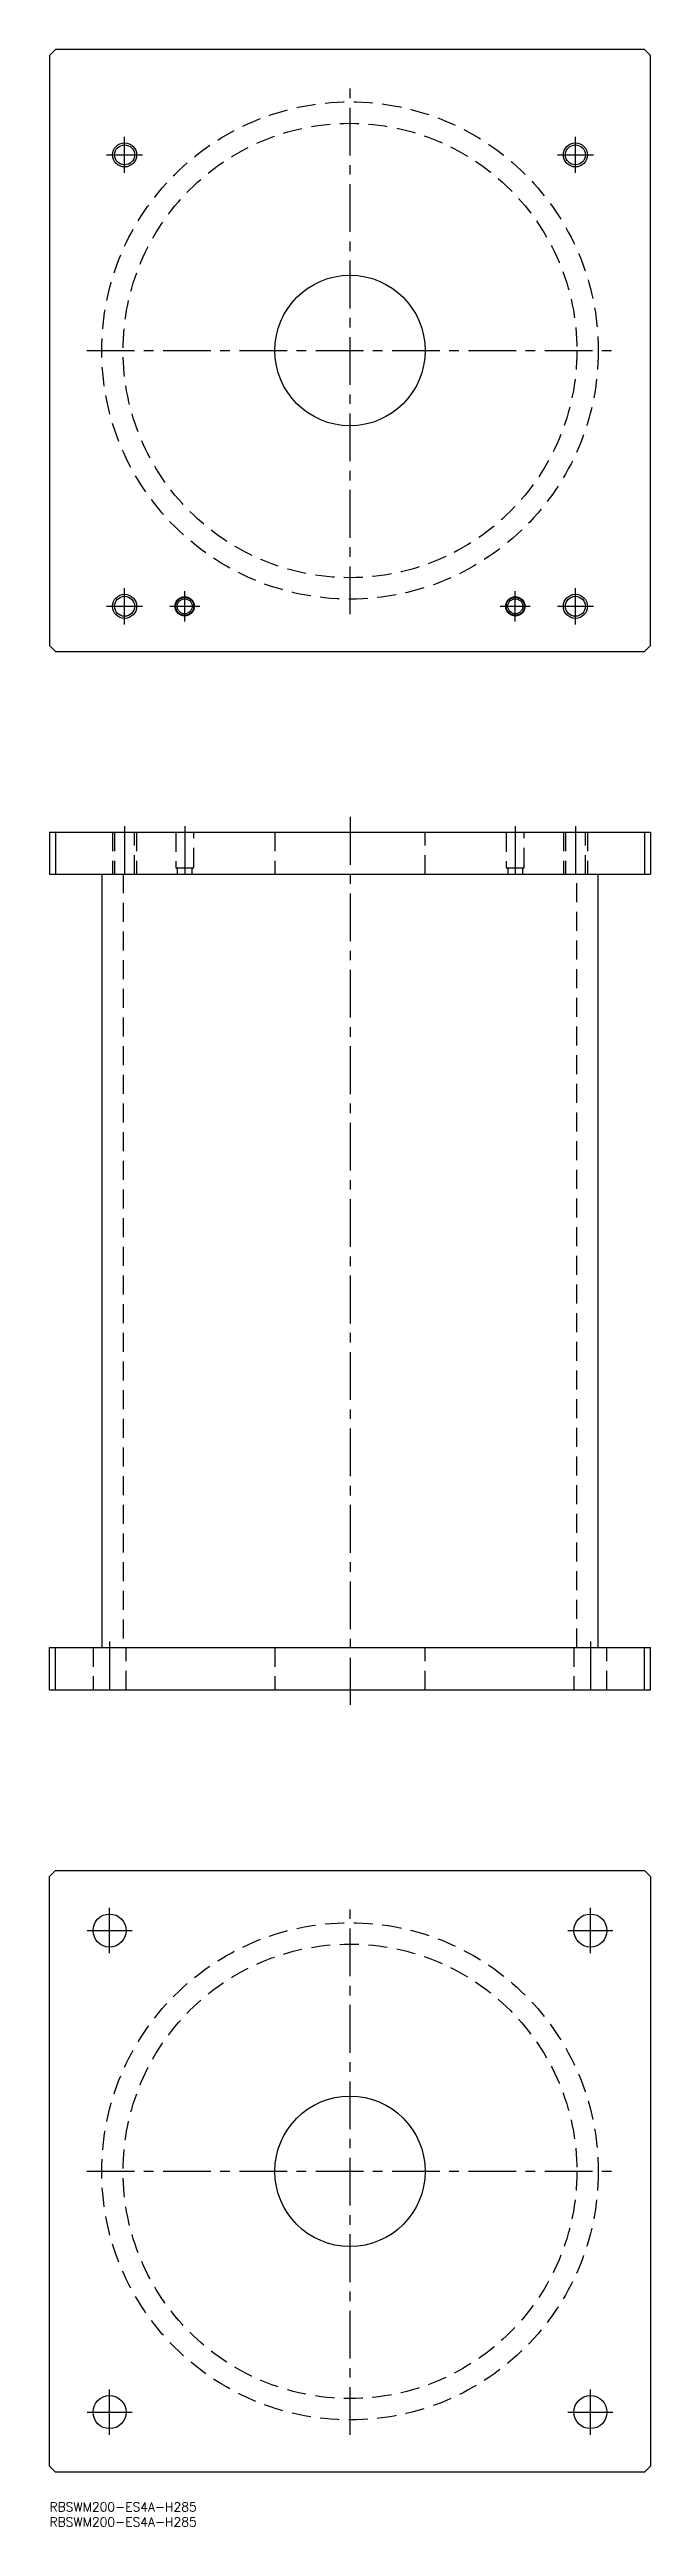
# Model space of a CAD drawing. Extents: x 0 to 200, y -8 to 815.
import ezdxf

# ---------------------------------------------------------------- set-up
doc = ezdxf.new("R2010")
doc.units = 0
doc.header["$LTSCALE"] = 0.5
doc.linetypes.add('CENTER', pattern=[50.8, 31.75, -6.35, 6.35, -6.35])
doc.linetypes.add('DASHED', pattern=[19.05, 12.7, -6.35])
for name, color, linetype in [('MSM_CENTER', 1, 'CENTER'), ('MSM_CONTINUOUS', 7, 'CONTINUOUS'), ('MSM_DASHED', 4, 'DASHED'), ('MSM_NARROW', 5, 'CONTINUOUS'), ('MSM_PART_NUMBER', 7, 'CONTINUOUS')]:
    doc.layers.add(name, color=color, linetype=linetype)
doc.styles.get("Standard").update_dxf_attribs({"font": 'txt.shx', "height": 3, "bigfont": 'bigfont.shx'})

# ---------------------------------------------------------------- blocks, each defined once
blk = doc.blocks.new('*U50')
at = {"layer": 'MSM_PART_NUMBER'}
blk.add_text('RBSWM200-ES4A-H285', height=3, dxfattribs=at).set_placement((0, -3))
blk = doc.blocks.new('*U51')
at = {"layer": 'MSM_PART_NUMBER'}
blk.add_text('RBSWM200-ES4A-H285', height=3, dxfattribs=at).set_placement((0, -8))

msp = doc.modelspace()

# ---------------------------------------------------------------- linework, layer by layer
at = {"layer": 'MSM_CENTER'}
for p, q in [((100, 627.4), (100, 802.6)), ((25, 774), (25, 786)), ((175, 774), (175, 786)), ((19, 780), (31, 780)), ((169, 780), (181, 780)), ((12.4, 715), (187.6, 715)), ((25, 624), (25, 636)), ((45, 625), (45, 635)), ((155, 625), (155, 635)), ((175, 624), (175, 636)), ((19, 630), (31, 630)), ((40, 630), (50, 630)), ((150, 630), (160, 630)), ((169, 630), (181, 630)), ((100, 560), (100, 265)), ((25, 557), (25, 539)), ((45, 557), (45, 539)), ((155, 557), (155, 539)), ((175, 557), (175, 539)), ((20, 286), (20, 268)), ((180, 286), (180, 268)), ((100, 22.4), (100, 197.6)), ((12.5, 190), (27.5, 190)), ((20, 182.5), (20, 197.5)), ((172.5, 190), (187.5, 190)), ((180, 182.5), (180, 197.5)), ((12.4, 110), (187.6, 110)), ((20, 22.5), (20, 37.5)), ((180, 22.5), (180, 37.5)), ((12.5, 30), (27.5, 30)), ((172.5, 30), (187.5, 30))]:
    msp.add_line(p, q, dxfattribs=at)
at = {"layer": 'MSM_CONTINUOUS'}
for p, q in [((2, 815), (0, 813)), ((198, 815), (2, 815)), ((200, 813), (198, 815)), ((0, 813), (0, 617)), ((200, 617), (200, 813)), ((0, 617), (2, 615)), ((2, 615), (198, 615)), ((198, 615), (200, 617)), ((0, 555), (0, 541)), ((0, 555), (200, 555)), ((2, 555), (2, 541)), ((198, 555), (198, 541)), ((200, 555), (200, 541)), ((0, 541), (200, 541)), ((17.4, 541), (17.4, 284)), ((182.6, 284), (182.6, 541)), ((0, 284), (200, 284)), ((0, 270), (0, 284)), ((2, 270), (2, 284)), ((198, 270), (198, 284)), ((200, 270), (200, 284)), ((0, 270), (200, 270)), ((0, 208), (2, 210)), ((0, 12), (0, 208)), ((2, 210), (198, 210)), ((198, 210), (200, 208)), ((200, 208), (200, 12)), ((2, 10), (0, 12)), ((198, 10), (2, 10)), ((200, 12), (198, 10))]:
    msp.add_line(p, q, dxfattribs=at)
for centre, radius in [((25, 780), 3.32), ((175, 780), 3.32), ((100, 715), 25), ((25, 630), 3.32), ((45, 630), 3.2), ((45, 630), 3), ((45, 630), 2.5), ((155, 630), 3.2), ((155, 630), 3), ((155, 630), 2.5), ((175, 630), 3.32), ((20, 190), 5.5), ((180, 190), 5.5), ((100, 110), 25), ((20, 30), 5.5), ((180, 30), 5.5)]:
    msp.add_circle(centre, radius, dxfattribs=at)
at = {"layer": 'MSM_DASHED'}
for p, q in [((21, 555), (21, 541)), ((21.68, 555), (21.68, 541)), ((28.32, 541), (28.32, 555)), ((29, 555), (29, 541)), ((41.8, 555), (42, 554.8)), ((48, 554.8), (42, 554.8)), ((42, 554.8), (42, 543.4)), ((48, 554.8), (48.2, 555)), ((48, 543.4), (48, 554.8)), ((75, 555), (75, 541)), ((125, 541), (125, 555)), ((151.8, 555), (152, 554.8)), ((158, 554.8), (152, 554.8)), ((152, 554.8), (152, 543.4)), ((158, 554.8), (158.2, 555)), ((158, 543.4), (158, 554.8)), ((171, 555), (171, 541)), ((171.68, 555), (171.68, 541)), ((178.32, 541), (178.32, 555)), ((179, 555), (179, 541)), ((24.5, 541), (24.5, 284)), ((47.6, 543), (42.4, 543)), ((42.5, 543), (42.5, 541)), ((47.5, 541), (47.5, 543)), ((157.6, 543), (152.4, 543)), ((152.5, 543), (152.5, 541)), ((157.5, 541), (157.5, 543)), ((175.5, 284), (175.5, 541)), ((14.5, 284), (14.5, 270)), ((25.5, 270), (25.5, 284)), ((75, 284), (75, 270)), ((125, 270), (125, 284)), ((174.5, 284), (174.5, 270)), ((185.5, 270), (185.5, 284))]:
    msp.add_line(p, q, dxfattribs=at)
for centre, radius in [((100, 715), 82.6), ((100, 715), 75.5), ((100, 110), 82.6), ((100, 110), 75.5)]:
    msp.add_circle(centre, radius, dxfattribs=at)
for centre, start, end in [((42.4, 543.4), 180, 270), ((47.6, 543.4), 270, 360), ((152.4, 543.4), 180, 270), ((157.6, 543.4), 270, 360)]:
    msp.add_arc(centre, 0.4, start, end, dxfattribs=at)
at = {"layer": 'MSM_NARROW'}
for centre in [(25, 780), (175, 780), (25, 630), (175, 630)]:
    msp.add_circle(centre, 4, dxfattribs=at)

# ---------------------------------------------------------------- block references
at = {"layer": 'MSM_CONTINUOUS'}
for name in ['*U50', '*U51']:
    msp.add_blockref(name, (0, 0), dxfattribs=at)

doc.saveas('drawing.dxf')
